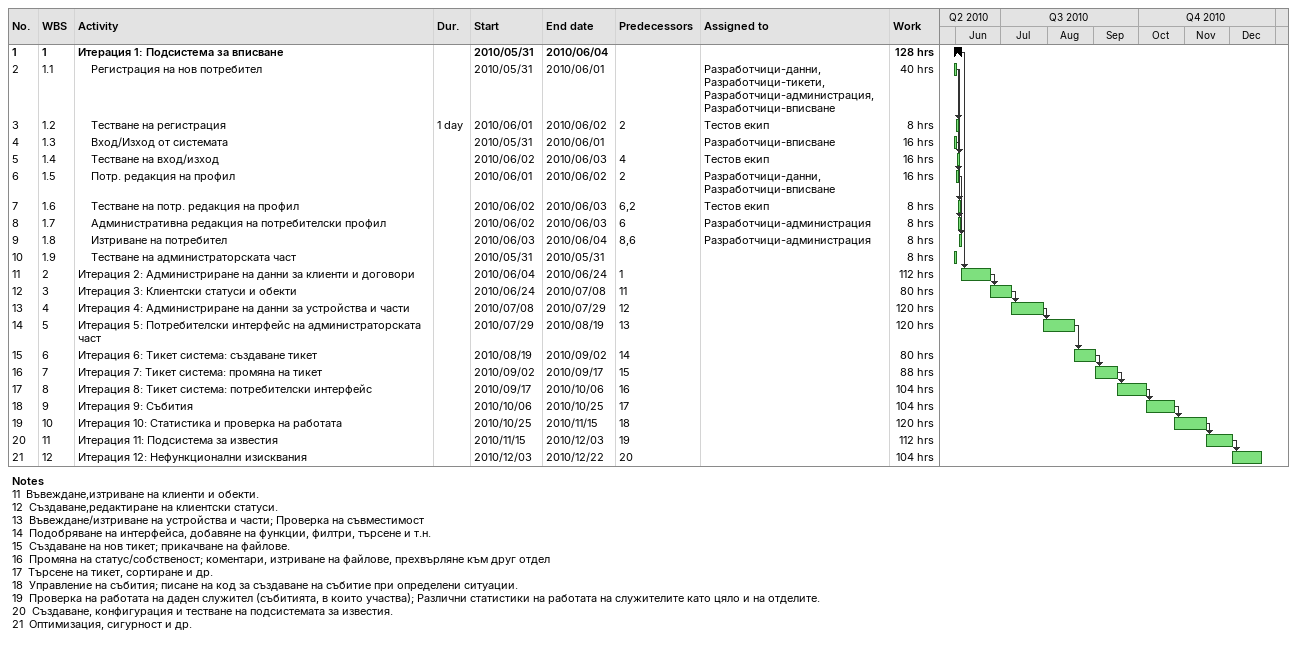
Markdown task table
| ID | WBS | Task | Duration | Start | Finish | Predecessors | Resources | Work (h) |
|---|---|---|---|---|---|---|---|---|
| 1 | 1 | **Итерация 1: Подсистема за вписване** |  | 2010-05-31 | 2010-06-04 |  |  | 128 |
| 2 | 1.1 | Регистрация на нов потребител |  | 2010-05-31 | 2010-06-01 |  | Разработчици-данни, Разработчици-тикети, Разработчици-администрация, Разработчици-вписване | 40 |
| 3 | 1.2 | Тестване на регистрация | 1d | 2010-06-01 | 2010-06-02 | 2 | Тестов екип | 8 |
| 4 | 1.3 | Вход/Изход от системата |  | 2010-05-31 | 2010-06-01 |  | Разработчици-вписване | 16 |
| 5 | 1.4 | Тестване на вход/изход |  | 2010-06-02 | 2010-06-03 | 4 | Тестов екип | 16 |
| 6 | 1.5 | Потр. редакция на профил |  | 2010-06-01 | 2010-06-02 | 2 | Разработчици-данни, Разработчици-вписване | 16 |
| 7 | 1.6 | Тестване на потр. редакция на профил |  | 2010-06-02 | 2010-06-03 | 6, 2 | Тестов екип | 8 |
| 8 | 1.7 | Административна редакция на потребителски профил |  | 2010-06-02 | 2010-06-03 | 6 | Разработчици-администрация | 8 |
| 9 | 1.8 | Изтриване на потребител |  | 2010-06-03 | 2010-06-04 | 8, 6 | Разработчици-администрация | 8 |
| 10 | 1.9 | Тестване на администраторската част |  | 2010-05-31 | 2010-05-31 |  |  | 8 |
| 11 | 2 | Итерация 2: Администриране на данни за клиенти и договори |  | 2010-06-04 | 2010-06-24 | 1 |  | 112 |
| 12 | 3 | Итерация 3: Клиентски статуси и обекти |  | 2010-06-24 | 2010-07-08 | 11 |  | 80 |
| 13 | 4 | Итерация 4: Администриране на данни за устройства и части |  | 2010-07-08 | 2010-07-29 | 12 |  | 120 |
| 14 | 5 | Итерация 5: Потребителски интерфейс на администраторската част |  | 2010-07-29 | 2010-08-19 | 13 |  | 120 |
| 15 | 6 | Итерация 6: Тикет система: създаване тикет |  | 2010-08-19 | 2010-09-02 | 14 |  | 80 |
| 16 | 7 | Итерация 7: Тикет система: промяна на тикет |  | 2010-09-02 | 2010-09-17 | 15 |  | 88 |
| 17 | 8 | Итерация 8: Тикет система: потребителски интерфейс |  | 2010-09-17 | 2010-10-06 | 16 |  | 104 |
| 18 | 9 | Итерация 9: Събития |  | 2010-10-06 | 2010-10-25 | 17 |  | 104 |
| 19 | 10 | Итерация 10: Статистика и проверка на работата |  | 2010-10-25 | 2010-11-15 | 18 |  | 120 |
| 20 | 11 | Итерация 11: Подсистема за известия |  | 2010-11-15 | 2010-12-03 | 19 |  | 112 |
| 21 | 12 | Итерация 12: Нефункционални изисквания |  | 2010-12-03 | 2010-12-22 | 20 |  | 104 |

Notes
- 11: Въвеждане,изтриване на клиенти и обекти.
- 12: Създаване,редактиране на клиентски статуси.
- 13: Въвеждане/изтриване на устройства и части; Проверка на съвместимост
- 14: Подобряване на интерфейса, добавяне на функции, филтри, търсене и т.н.
- 15: Създаване на нов тикет; прикачване на файлове.
- 16: Промяна на статус/собственост; коментари, изтриване на файлове, прехвърляне към друг отдел
- 17: Търсене на тикет, сортиране и др.
- 18: Управление на събития; писане на код за създаване на събитие при определени ситуации.
- 19: Проверка на работата на даден служител (събитията, в които участва); Различни статистики на работата на служителите като цяло и на отделите.
- 20: Създаване, конфигурация и тестване на подсистемата за известия.
- 21: Оптимизация, сигурност и др.
